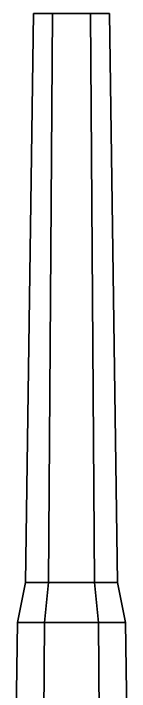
# Model space of a CAD drawing. Extents: x -1.26 to 1.26, y -4.74 to 2.87.
# Drawn here: x -0.145 to 0.145, y 1.166 to 2.87 of the extents above; entities that cross this region are included whole.
import ezdxf

# ---------------------------------------------------------------- set-up
doc = ezdxf.new("R2010")
doc.units = 0
doc.layers.add('GUN', color=1, linetype='CONTINUOUS')

msp = doc.modelspace()

# ---------------------------------------------------------------- linework, layer by layer
at = {"layer": 'GUN'}
for points in [[(-0.0475, 2.87, 1.6923), (-0.095, 2.87, 1.61), (-0.115, 1.44, 1.61), (-0.0575, 1.44, 1.7096)], [(-0.095, 2.87, 1.61), (-0.0475, 2.87, 1.5277), (-0.0575, 1.44, 1.5104), (-0.115, 1.44, 1.61)], [(-0.095, 2.87, 1.61), (-0.0475, 2.87, 1.6923), (-0.0575, 1.44, 1.7096), (-0.115, 1.44, 1.61)], [(-0.0475, 2.87, 1.5277), (-0.095, 2.87, 1.61), (-0.115, 1.44, 1.61), (-0.0575, 1.44, 1.5104)], [(0.0475, 2.87, 1.6923), (-0.0475, 2.87, 1.6923), (-0.0575, 1.44, 1.7096), (0.0575, 1.44, 1.7096)], [(-0.0475, 2.87, 1.5277), (0.0475, 2.87, 1.5277), (0.0575, 1.44, 1.5104), (-0.0575, 1.44, 1.5104)], [(0.0475, 2.87, 1.5277), (-0.0475, 2.87, 1.5277), (-0.0575, 1.44, 1.5104), (0.0575, 1.44, 1.5104)], [(-0.0475, 2.87, 1.6923), (0.0475, 2.87, 1.6923), (0.0575, 1.44, 1.7096), (-0.0575, 1.44, 1.7096)], [(0.095, 2.87, 1.61), (0.0475, 2.87, 1.6923), (0.0575, 1.44, 1.7096), (0.115, 1.44, 1.61)], [(0.0475, 2.87, 1.5277), (0.095, 2.87, 1.61), (0.115, 1.44, 1.61), (0.0575, 1.44, 1.5104)], [(0.0475, 2.87, 1.6923), (0.095, 2.87, 1.61), (0.115, 1.44, 1.61), (0.0575, 1.44, 1.7096)], [(0.095, 2.87, 1.61), (0.0475, 2.87, 1.5277), (0.0575, 1.44, 1.5104), (0.115, 1.44, 1.61)], [(-0.0575, 1.44, 1.7096), (-0.115, 1.44, 1.61), (-0.135, 1.34, 1.61), (-0.0675, 1.34, 1.7269)], [(-0.115, 1.44, 1.61), (-0.0575, 1.44, 1.5104), (-0.0675, 1.34, 1.4931), (-0.135, 1.34, 1.61)], [(0.115, 1.44, 1.61), (-0.115, 1.44, 1.61), (-0.0575, 1.44, 1.7096), (0.0575, 1.44, 1.7096)], [(0.0575, 1.44, 1.5104), (-0.0575, 1.44, 1.5104), (-0.115, 1.44, 1.61), (0.115, 1.44, 1.61)], [(0.0575, 1.44, 1.7096), (-0.0575, 1.44, 1.7096), (-0.0675, 1.34, 1.7269), (0.0675, 1.34, 1.7269)], [(-0.0575, 1.44, 1.5104), (0.0575, 1.44, 1.5104), (0.0675, 1.34, 1.4931), (-0.0675, 1.34, 1.4931)], [(0.115, 1.44, 1.61), (0.0575, 1.44, 1.7096), (0.0675, 1.34, 1.7269), (0.135, 1.34, 1.61)], [(0.0575, 1.44, 1.5104), (0.115, 1.44, 1.61), (0.135, 1.34, 1.61), (0.0675, 1.34, 1.4931)], [(-0.0675, 1.34, 1.7269), (-0.135, 1.34, 1.61), (-0.145, 0.64, 1.61), (-0.0725, 0.64, 1.7356)], [(-0.135, 1.34, 1.61), (-0.0675, 1.34, 1.4931), (-0.0725, 0.64, 1.4844), (-0.145, 0.64, 1.61)], [(0.0675, 1.34, 1.7269), (-0.0675, 1.34, 1.7269), (-0.0725, 0.64, 1.7356), (0.0725, 0.64, 1.7356)], [(-0.0675, 1.34, 1.4931), (0.0675, 1.34, 1.4931), (0.0725, 0.64, 1.4844), (-0.0725, 0.64, 1.4844)], [(0.135, 1.34, 1.61), (0.0675, 1.34, 1.7269), (0.0725, 0.64, 1.7356), (0.145, 0.64, 1.61)], [(0.0675, 1.34, 1.4931), (0.135, 1.34, 1.61), (0.145, 0.64, 1.61), (0.0725, 0.64, 1.4844)]]:
    msp.add_3dface(points, dxfattribs=at)

doc.saveas('drawing.dxf')
